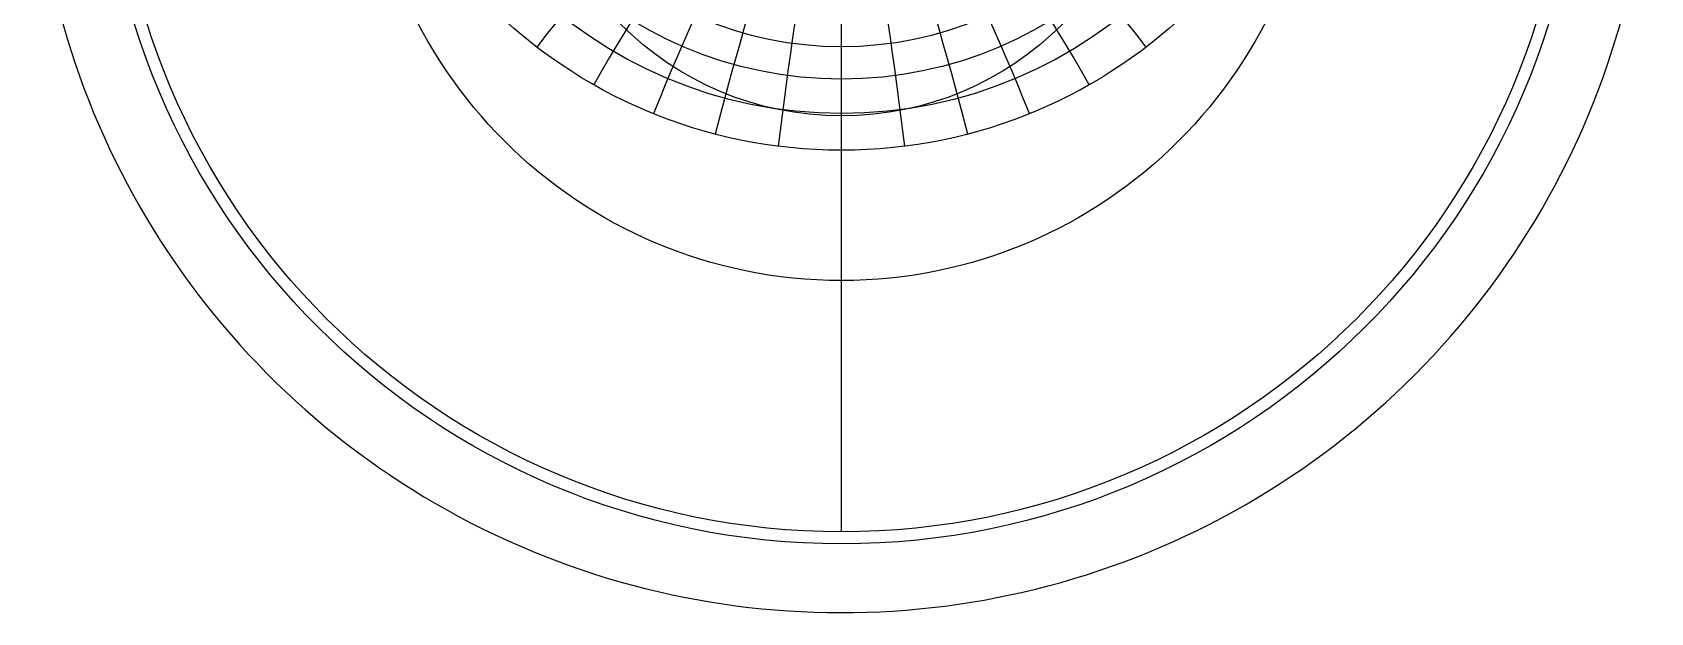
# Model space of a CAD drawing. Header units: millimetres. Extents: x -68 to 68, y -68 to 78.
# Drawn here: x -67.5 to 67.5, y -67.5 to -19.1 of the extents above; entities that cross this region are included whole.
import ezdxf

# ---------------------------------------------------------------- set-up
doc = ezdxf.new("R2010")
doc.units = ezdxf.units.MM
for name, color, linetype in [('CUT_OUTER', 1, 'Continuous'), ('ENGRAVE', 7, 'Continuous'), ('ENGRAVE_FINE', 8, 'Continuous'), ('GUIDE', 3, 'Continuous')]:
    doc.layers.add(name, color=color, linetype=linetype)

msp = doc.modelspace()

# ---------------------------------------------------------------- linework, layer by layer
at = {"layer": 'CUT_OUTER'}
msp.add_arc((0, 0), 67.5, 179.843, 0.0001, dxfattribs=at)
at = {"layer": 'ENGRAVE'}
msp.add_lwpolyline([(0, -60.75), (0, 60.75)], dxfattribs=at)
for centre, radius in [((0, 0), 60.75), ((0, 12.92), 41.81), ((0, 11.64), 37.47), ((0, 10.6), 33.56), ((0, 0), 39.77), ((0, 9.75), 30.01), ((0, 0), 26.03)]:
    msp.add_circle(centre, radius, dxfattribs=at)
at = {"layer": 'ENGRAVE_FINE'}
for centre, radius, start, end in [((-729.82, -122.39), 741.08, 7.27414, 13.73274), ((-729.82, -122.39), 741.08, 7.27414, 13.73274), ((729.82, -122.39), 741.08, 166.26726, 172.72586), ((729.82, -122.39), 741.08, 166.26726, 172.72586), ((-353.56, -122.39), 376.25, 14.6007, 27.2831), ((-353.56, -122.39), 376.25, 14.6007, 27.2831), ((353.56, -122.39), 376.25, 152.7169, 165.3993), ((353.56, -122.39), 376.25, 152.7169, 165.3993), ((-222.89, -122.39), 257.37, 22.0327, 40.488), ((-222.89, -122.39), 257.37, 22.0327, 40.488), ((222.89, -122.39), 257.37, 139.512, 157.9673), ((222.89, -122.39), 257.37, 139.512, 157.9673), ((-153.36, -122.39), 200.2, 29.6245, 53.2183), ((-153.36, -122.39), 200.2, 29.6245, 53.2183), ((153.36, -122.39), 200.2, 126.7817, 150.3755), ((153.36, -122.39), 200.2, 126.7817, 150.3755), ((-107.98, -122.39), 167.99, 37.432, 65.3861), ((-107.98, -122.39), 167.99, 37.432, 65.3861), ((107.98, -122.39), 167.99, 114.6139, 142.568), ((107.98, -122.39), 167.99, 114.6139, 142.568)]:
    msp.add_arc(centre, radius, start, end, dxfattribs=at)
at = {"layer": 'GUIDE'}
msp.add_circle((0, 0), 61.76, dxfattribs=at)

doc.saveas('drawing.dxf')
